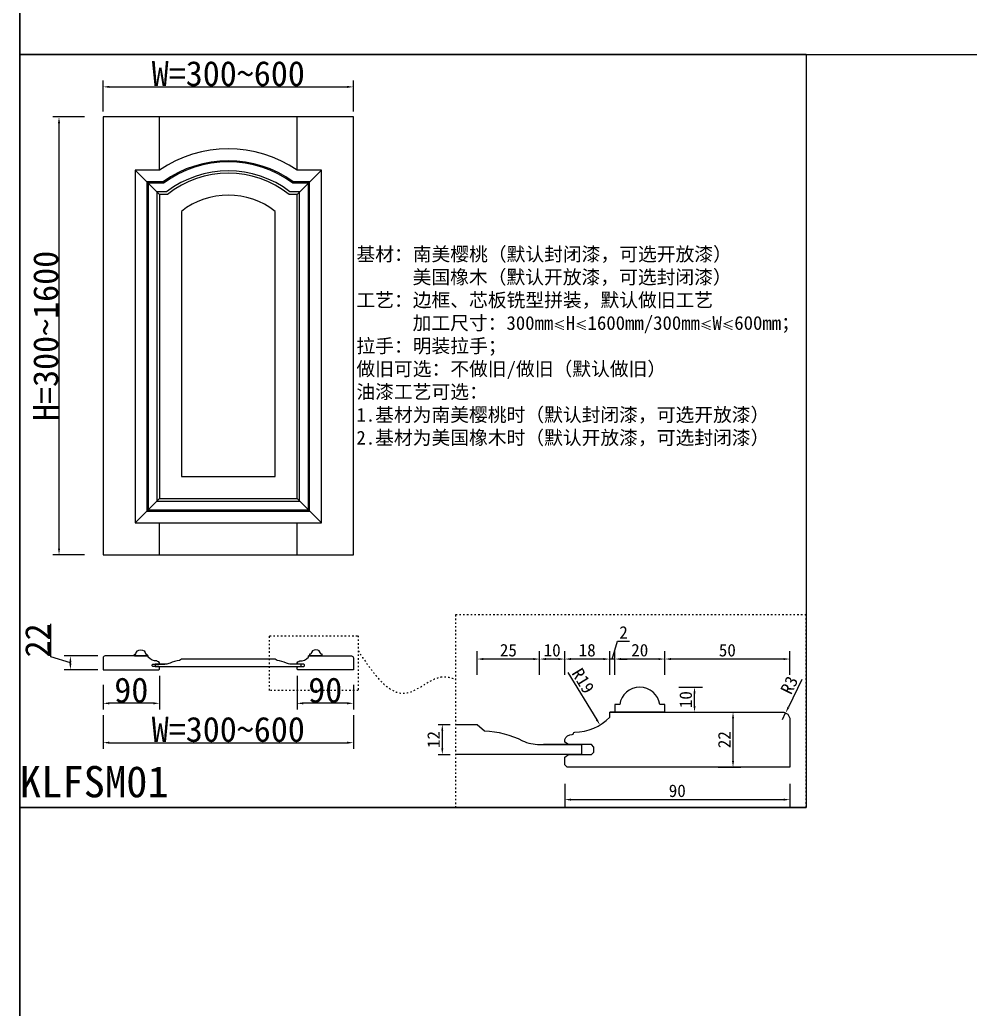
# Model space of a CAD drawing. Header units: millimetres. Extents: x 85186 to 129000, y -77269 to -36327.
# Drawn here: x 85319 to 86838, y -55291 to -53709 of the extents above; entities that cross this region are included whole.
import ezdxf

# ---------------------------------------------------------------- set-up
doc = ezdxf.new("R2010")
doc.units = ezdxf.units.MM
doc.linetypes.add('100', pattern=[30, 12, -18])
doc.styles.add('KLF-1_宋体', font='SimSun.ttf')
doc.styles.get("Standard").update_dxf_attribs({"font": 'SimSun.ttf'})
doc.styles.add('ZB_宋体', font='SimSun.ttf')
doc.dimstyles.new('ZB16-1.0+4倍大样', dxfattribs={"dimscale": 10, "dimtxt": 2, "dimasz": 1, "dimexe": 1.25, "dimexo": 0.625, "dimgap": 0.4, "dimtad": 1, "dimdec": 1, "dimlfac": 0.25, "dimtxsty": 'Standard', "dimcen": 2.5, "dimclrd": 144, "dimclre": 144, "dimclrt": 4, "dimadec": 0, "dimazin": 0, "dimtfac": 1, "dimtdec": 1, "dimtmove": 1, "dimatfit": 3, "dimfxlon": 1, "dimarcsym": 0})
doc.dimstyles.new('客来福标注小', dxfattribs={"dimscale": 20, "dimtxt": 2, "dimasz": 0.5, "dimexe": 0.5, "dimexo": 0, "dimgap": 0.05, "dimtad": 1, "dimdec": 0, "dimzin": 0, "dimdsep": 46, "dimtxsty": 'Standard', "dimcen": 0, "dimclrd": 256, "dimclre": 256, "dimclrt": 256, "dimadec": 0, "dimazin": 0, "dimtfac": 1, "dimtdec": 0, "dimtofl": 0, "dimtmove": 1, "dimatfit": 3, "dimfxl": 2.2, "dimfxlon": 1, "dimtolj": 1, "dimtzin": 0, "dimarcsym": 0})

# ---------------------------------------------------------------- blocks, each defined once
blk = doc.blocks.new('*D2538')
at = {"lineweight": -2, "transparency": 16777216}
for p, q in [((85422, -53864.4), (85371.3, -53864.4)), ((85381.3, -54554.4), (85381.3, -53874.4)), ((85422, -54564.4), (85371.3, -54564.4))]:
    blk.add_line(p, q, dxfattribs=at)
at = {"transparency": 16777216}
for points in [[(85379.7, -53874.4), (85383, -53874.4), (85381.3, -53864.4)], [(85379.7, -54554.4), (85383, -54554.4), (85381.3, -54564.4)]]:
    blk.add_solid(points, dxfattribs=at)
at = {"layer": 'Defpoints', "color": 0, "transparency": 16777216}
for p in [(85381.3, -53864.4), (85422, -53864.4), (85422, -54564.4)]:
    blk.add_point(p, dxfattribs=at)
at = {"transparency": 16777216, "insert": (85360.3, -54214.4), "char_height": 40, "attachment_point": 5, "rotation": 90, "style": 'KLF-1_宋体'}
blk.add_mtext('\\A1;H=300~1600', dxfattribs=at)
blk = doc.blocks.new('*D2539')
at = {"lineweight": -2, "transparency": 16777216}
for p, q in [((85451.9, -54820.6), (85451.9, -54874.6)), ((85851.9, -54820.6), (85851.9, -54874.6)), ((85461.9, -54864.6), (85841.9, -54864.6))]:
    blk.add_line(p, q, dxfattribs=at)
at = {"transparency": 16777216}
for points in [[(85461.9, -54862.9), (85461.9, -54866.3), (85451.9, -54864.6)], [(85841.9, -54862.9), (85841.9, -54866.3), (85851.9, -54864.6)]]:
    blk.add_solid(points, dxfattribs=at)
at = {"layer": 'Defpoints', "color": 0, "transparency": 16777216}
for p in [(85451.9, -54796.6), (85851.9, -54796.6), (85851.9, -54864.6)]:
    blk.add_point(p, dxfattribs=at)
at = {"transparency": 16777216, "insert": (85651.9, -54843.6), "char_height": 40, "attachment_point": 5, "style": 'KLF-1_宋体'}
blk.add_mtext('\\A1;W=300~600', dxfattribs=at)
blk = doc.blocks.new('*D2540')
at = {"lineweight": -2, "transparency": 16777216}
for p, q in [((85761.9, -54757.7), (85761.9, -54811.7)), ((85851.9, -54772), (85851.9, -54811.7)), ((85841.9, -54801.7), (85771.9, -54801.7))]:
    blk.add_line(p, q, dxfattribs=at)
at = {"transparency": 16777216}
for points in [[(85771.9, -54800), (85771.9, -54803.4), (85761.9, -54801.7)], [(85841.9, -54800), (85841.9, -54803.4), (85851.9, -54801.7)]]:
    blk.add_solid(points, dxfattribs=at)
at = {"layer": 'Defpoints', "color": 0, "transparency": 16777216}
for p in [(85761.9, -54744), (85851.9, -54772), (85761.9, -54801.7)]:
    blk.add_point(p, dxfattribs=at)
at = {"transparency": 16777216, "insert": (85806.9, -54780.7), "char_height": 40, "attachment_point": 5, "style": 'KLF-1_宋体'}
blk.add_mtext('\\A1;90', dxfattribs=at)
blk = doc.blocks.new('*D2541')
at = {"lineweight": -2, "transparency": 16777216}
for p, q in [((85541.9, -54757.7), (85541.9, -54811.7)), ((85451.9, -54772), (85451.9, -54811.7)), ((85531.9, -54801.7), (85461.9, -54801.7))]:
    blk.add_line(p, q, dxfattribs=at)
at = {"transparency": 16777216}
for points in [[(85461.9, -54800), (85461.9, -54803.4), (85451.9, -54801.7)], [(85531.9, -54800), (85531.9, -54803.4), (85541.9, -54801.7)]]:
    blk.add_solid(points, dxfattribs=at)
at = {"layer": 'Defpoints', "color": 0, "transparency": 16777216}
for p in [(85541.9, -54745.5), (85451.9, -54772), (85451.9, -54801.7)]:
    blk.add_point(p, dxfattribs=at)
at = {"transparency": 16777216, "insert": (85496.9, -54780.7), "char_height": 40, "attachment_point": 5, "style": 'KLF-1_宋体'}
blk.add_mtext('\\A1;90', dxfattribs=at)
blk = doc.blocks.new('*D2542')
at = {"color": 144, "lineweight": -2, "transparency": 16777216}
for p, q in [((86349.6, -54755.9), (86349.6, -54718.4)), ((86549.6, -54755.9), (86549.6, -54718.4)), ((86539.6, -54730.9), (86359.6, -54730.9))]:
    blk.add_line(p, q, dxfattribs=at)
at = {"color": 144, "transparency": 16777216}
for points in [[(86359.6, -54729.3), (86359.6, -54732.6), (86349.6, -54730.9)], [(86539.6, -54729.3), (86539.6, -54732.6), (86549.6, -54730.9)]]:
    blk.add_solid(points, dxfattribs=at)
at = {"layer": 'Defpoints', "color": 0, "transparency": 16777216}
for p in [(86349.6, -54730.9), (86349.6, -54815.8), (86549.6, -54827.8)]:
    blk.add_point(p, dxfattribs=at)
at = {"color": 4, "transparency": 16777216, "insert": (86449.6, -54716.9), "char_height": 20, "attachment_point": 5}
blk.add_mtext('50', dxfattribs=at)
blk = doc.blocks.new('*D2543')
at = {"color": 144, "lineweight": -2, "transparency": 16777216}
for p, q in [((86269.6, -54755.9), (86269.6, -54718.4)), ((86349.6, -54755.9), (86349.6, -54718.4)), ((86339.6, -54730.9), (86279.6, -54730.9))]:
    blk.add_line(p, q, dxfattribs=at)
at = {"color": 144, "transparency": 16777216}
for points in [[(86279.6, -54729.3), (86279.6, -54732.6), (86269.6, -54730.9)], [(86339.6, -54729.3), (86339.6, -54732.6), (86349.6, -54730.9)]]:
    blk.add_solid(points, dxfattribs=at)
at = {"layer": 'Defpoints', "color": 0, "transparency": 16777216}
for p in [(86269.6, -54730.9), (86269.6, -54809.8), (86349.6, -54815.8)]:
    blk.add_point(p, dxfattribs=at)
at = {"color": 4, "transparency": 16777216, "insert": (86309.6, -54716.9), "char_height": 20, "attachment_point": 5}
blk.add_mtext('20', dxfattribs=at)
blk = doc.blocks.new('*D2544')
at = {"color": 144, "lineweight": -2, "transparency": 16777216}
for p, q in [((86265.6, -54730.9), (86274.2, -54702.4)), ((86274.2, -54702.4), (86293.2, -54702.4)), ((86261.6, -54755.9), (86261.6, -54718.4)), ((86269.6, -54755.9), (86269.6, -54718.4)), ((86251.6, -54730.9), (86241.6, -54730.9)), ((86269.6, -54730.9), (86261.6, -54730.9)), ((86269.6, -54730.9), (86261.6, -54730.9)), ((86279.6, -54730.9), (86289.6, -54730.9))]:
    blk.add_line(p, q, dxfattribs=at)
at = {"color": 144, "transparency": 16777216}
for points in [[(86251.6, -54729.3), (86251.6, -54732.6), (86261.6, -54730.9)], [(86279.6, -54729.3), (86279.6, -54732.6), (86269.6, -54730.9)]]:
    blk.add_solid(points, dxfattribs=at)
at = {"layer": 'Defpoints', "color": 0, "transparency": 16777216}
for p in [(86261.6, -54730.9), (86269.6, -54809.8), (86261.6, -54815.8)]:
    blk.add_point(p, dxfattribs=at)
at = {"color": 4, "transparency": 16777216, "insert": (86283.7, -54688.4), "char_height": 20, "attachment_point": 5}
blk.add_mtext('2', dxfattribs=at)
blk = doc.blocks.new('*D2545')
at = {"color": 144, "lineweight": -2, "transparency": 16777216}
for p, q in [((86189.6, -54755.9), (86189.6, -54718.4)), ((86261.6, -54755.9), (86261.6, -54718.4)), ((86251.6, -54730.9), (86199.6, -54730.9))]:
    blk.add_line(p, q, dxfattribs=at)
at = {"color": 144, "transparency": 16777216}
for points in [[(86199.6, -54729.3), (86199.6, -54732.6), (86189.6, -54730.9)], [(86251.6, -54729.3), (86251.6, -54732.6), (86261.6, -54730.9)]]:
    blk.add_solid(points, dxfattribs=at)
at = {"layer": 'Defpoints', "color": 0, "transparency": 16777216}
for p in [(86189.6, -54730.9), (86261.6, -54815.8), (86189.6, -54861.7)]:
    blk.add_point(p, dxfattribs=at)
at = {"color": 4, "transparency": 16777216, "insert": (86225.6, -54716.9), "char_height": 20, "attachment_point": 5}
blk.add_mtext('18', dxfattribs=at)
blk = doc.blocks.new('*D2546')
at = {"color": 144, "lineweight": -2, "transparency": 16777216}
for p, q in [((86149.6, -54755.9), (86149.6, -54718.4)), ((86189.6, -54755.9), (86189.6, -54718.4)), ((86179.6, -54730.9), (86159.6, -54730.9))]:
    blk.add_line(p, q, dxfattribs=at)
at = {"color": 144, "transparency": 16777216}
for points in [[(86159.6, -54729.3), (86159.6, -54732.6), (86149.6, -54730.9)], [(86179.6, -54729.3), (86179.6, -54732.6), (86189.6, -54730.9)]]:
    blk.add_solid(points, dxfattribs=at)
at = {"layer": 'Defpoints', "color": 0, "transparency": 16777216}
for p in [(86149.6, -54730.9), (86189.6, -54861.7), (86149.6, -54867.6)]:
    blk.add_point(p, dxfattribs=at)
at = {"color": 4, "transparency": 16777216, "insert": (86169.6, -54716.9), "char_height": 20, "attachment_point": 5}
blk.add_mtext('10', dxfattribs=at)
blk = doc.blocks.new('*D2547')
at = {"color": 144, "lineweight": -2, "transparency": 16777216}
for p, q in [((86049.6, -54755.9), (86049.6, -54718.4)), ((86149.6, -54755.9), (86149.6, -54718.4)), ((86139.6, -54730.9), (86059.6, -54730.9))]:
    blk.add_line(p, q, dxfattribs=at)
at = {"color": 144, "transparency": 16777216}
for points in [[(86059.6, -54729.3), (86059.6, -54732.6), (86049.6, -54730.9)], [(86139.6, -54729.3), (86139.6, -54732.6), (86149.6, -54730.9)]]:
    blk.add_solid(points, dxfattribs=at)
at = {"layer": 'Defpoints', "color": 0, "transparency": 16777216}
for p in [(86049.6, -54730.9), (86049.6, -54835.6), (86149.6, -54867.6)]:
    blk.add_point(p, dxfattribs=at)
at = {"color": 4, "transparency": 16777216, "insert": (86099.6, -54716.9), "char_height": 20, "attachment_point": 5}
blk.add_mtext('25', dxfattribs=at)
blk = doc.blocks.new('*D2548')
at = {"color": 144, "lineweight": -2, "transparency": 16777216}
for p, q in [((86189.6, -54930.6), (86189.6, -54968.1)), ((86549.6, -54930.6), (86549.6, -54968.1)), ((86199.6, -54955.6), (86539.6, -54955.6))]:
    blk.add_line(p, q, dxfattribs=at)
at = {"color": 144, "transparency": 16777216}
for points in [[(86199.6, -54954), (86199.6, -54957.3), (86189.6, -54955.6)], [(86539.6, -54954), (86539.6, -54957.3), (86549.6, -54955.6)]]:
    blk.add_solid(points, dxfattribs=at)
at = {"layer": 'Defpoints', "color": 0, "transparency": 16777216}
for p in [(86189.6, -54893.7), (86549.6, -54903.8), (86549.6, -54955.6)]:
    blk.add_point(p, dxfattribs=at)
at = {"color": 4, "transparency": 16777216, "insert": (86369.6, -54941.6), "char_height": 20, "attachment_point": 5}
blk.add_mtext('90', dxfattribs=at)
blk = doc.blocks.new('*D2549')
at = {"color": 144, "lineweight": -2, "transparency": 16777216}
for p, q in [((86372.2, -54775.8), (86409.7, -54775.8)), ((86397.2, -54805.8), (86397.2, -54785.8)), ((86372.2, -54815.8), (86409.7, -54815.8))]:
    blk.add_line(p, q, dxfattribs=at)
at = {"color": 144, "transparency": 16777216}
for points in [[(86395.5, -54785.8), (86398.8, -54785.8), (86397.2, -54775.8)], [(86395.5, -54805.8), (86398.8, -54805.8), (86397.2, -54815.8)]]:
    blk.add_solid(points, dxfattribs=at)
at = {"layer": 'Defpoints', "color": 0, "transparency": 16777216}
for p in [(86309.6, -54775.8), (86397.2, -54775.8), (86305.6, -54815.8)]:
    blk.add_point(p, dxfattribs=at)
at = {"color": 4, "transparency": 16777216, "insert": (86383.2, -54795.8), "char_height": 20, "attachment_point": 5, "rotation": 90}
blk.add_mtext('10', dxfattribs=at)
blk = doc.blocks.new('*D2550')
at = {"lineweight": -2, "transparency": 16777216}
for p, q in [((85368, -54727.6), (85368, -54674.9)), ((85399.5, -54737), (85368, -54727.6)), ((85443.5, -54726), (85389.5, -54726)), ((85443.5, -54748), (85389.5, -54748)), ((85399.5, -54738), (85399.5, -54736))]:
    blk.add_line(p, q, dxfattribs=at)
at = {"transparency": 16777216}
for points in [[(85397.9, -54736), (85401.2, -54736), (85399.5, -54726)], [(85397.9, -54738), (85401.2, -54738), (85399.5, -54748)]]:
    blk.add_solid(points, dxfattribs=at)
at = {"layer": 'Defpoints', "color": 0, "transparency": 16777216}
for p in [(85399.5, -54726), (85482.3, -54726), (85482.3, -54748)]:
    blk.add_point(p, dxfattribs=at)
at = {"transparency": 16777216, "insert": (85347, -54701.2), "char_height": 40, "attachment_point": 5, "rotation": 90, "style": 'KLF-1_宋体'}
blk.add_mtext('\\A1;22', dxfattribs=at)
blk = doc.blocks.new('*D2551')
at = {"color": 144, "lineweight": -2, "transparency": 16777216}
for p, q in [((86435.2, -54815.8), (86471.2, -54815.8)), ((86458.7, -54893.8), (86458.7, -54825.8)), ((86435.2, -54903.8), (86471.2, -54903.8))]:
    blk.add_line(p, q, dxfattribs=at)
at = {"color": 144, "transparency": 16777216}
for points in [[(86457.1, -54825.8), (86460.4, -54825.8), (86458.7, -54815.8)], [(86457.1, -54893.8), (86460.4, -54893.8), (86458.7, -54903.8)]]:
    blk.add_solid(points, dxfattribs=at)
at = {"layer": 'Defpoints', "color": 0, "transparency": 16777216}
for p in [(86428.9, -54815.8), (86458.7, -54815.8), (86428.9, -54903.8)]:
    blk.add_point(p, dxfattribs=at)
at = {"color": 4, "transparency": 16777216, "insert": (86444.7, -54859.8), "char_height": 20, "attachment_point": 5, "rotation": 90}
blk.add_mtext('22', dxfattribs=at)
blk = doc.blocks.new('*D2552')
at = {"color": 144, "lineweight": -2, "transparency": 16777216}
for p, q in [((86568.6, -54763.4), (86547.2, -54808)), ((86537.6, -54827.8), (86542.8, -54817))]:
    blk.add_line(p, q, dxfattribs=at)
at = {"color": 144, "transparency": 16777216}
blk.add_solid([(86545.7, -54807.2), (86548.7, -54808.7), (86542.8, -54817)], dxfattribs=at)
at = {"layer": 'Defpoints', "color": 0, "transparency": 16777216}
for p in [(86537.6, -54827.8), (86542.8, -54817)]:
    blk.add_point(p, dxfattribs=at)
at = {"color": 4, "transparency": 16777216, "insert": (86548.7, -54772.6), "char_height": 20, "attachment_point": 5, "rotation": 64.2659}
blk.add_mtext('R3', dxfattribs=at)
blk = doc.blocks.new('*D2553')
at = {"color": 144, "lineweight": -2, "transparency": 16777216}
for p, q in [((85987.5, -54835.6), (86006.5, -54835.6)), ((85994, -54845.6), (85994, -54873.6)), ((85987.5, -54883.6), (86006.5, -54883.6))]:
    blk.add_line(p, q, dxfattribs=at)
at = {"color": 144, "transparency": 16777216}
for points in [[(85992.3, -54845.6), (85995.6, -54845.6), (85994, -54835.6)], [(85992.3, -54873.6), (85995.6, -54873.6), (85994, -54883.6)]]:
    blk.add_solid(points, dxfattribs=at)
at = {"layer": 'Defpoints', "color": 0, "transparency": 16777216}
for p in [(85981.2, -54835.6), (85981.2, -54883.6), (85994, -54883.6)]:
    blk.add_point(p, dxfattribs=at)
at = {"color": 4, "transparency": 16777216, "insert": (85980, -54859.6), "char_height": 20, "attachment_point": 5, "rotation": 90}
blk.add_mtext('12', dxfattribs=at)
blk = doc.blocks.new('*D2554')
at = {"lineweight": -2, "transparency": 16777216}
for p, q in [((85451.9, -53855.8), (85451.9, -53806.4)), ((85461.9, -53816.4), (85841.9, -53816.4)), ((85851.9, -53855.8), (85851.9, -53806.4))]:
    blk.add_line(p, q, dxfattribs=at)
at = {"transparency": 16777216}
for points in [[(85461.9, -53814.7), (85461.9, -53818), (85451.9, -53816.4)], [(85841.9, -53814.7), (85841.9, -53818), (85851.9, -53816.4)]]:
    blk.add_solid(points, dxfattribs=at)
at = {"layer": 'Defpoints', "color": 0, "transparency": 16777216}
for p in [(85851.9, -53816.4), (85451.9, -53855.8), (85851.9, -53855.8)]:
    blk.add_point(p, dxfattribs=at)
at = {"transparency": 16777216, "insert": (85651.9, -53795.4), "char_height": 40, "attachment_point": 5, "style": 'KLF-1_宋体'}
blk.add_mtext('\\A1;W=300~600', dxfattribs=at)
blk = doc.blocks.new('*D2557')
at = {"color": 144, "lineweight": -2, "transparency": 16777216}
blk.add_line((86194.4, -54752.6), (86240.9, -54827.9), dxfattribs=at)
at = {"color": 144, "transparency": 16777216}
blk.add_solid([(86242.3, -54827.1), (86239.5, -54828.8), (86246.2, -54836.4)], dxfattribs=at)
at = {"layer": 'Defpoints', "color": 0, "transparency": 16777216}
for p in [(86206.8, -54772.7), (86246.2, -54836.4)]:
    blk.add_point(p, dxfattribs=at)
at = {"color": 4, "transparency": 16777216, "insert": (86219, -54765.8), "char_height": 20, "attachment_point": 5, "rotation": 301.665}
blk.add_mtext('R19', dxfattribs=at)

msp = doc.modelspace()

# ---------------------------------------------------------------- linework, layer by layer
for p, q in [((85318.615, -36326.918), (85318.615, -77269.2)), ((86575.739, -53764.496), (85318.615, -53764.496)), ((85318.615, -53764.496), (86575.739, -53764.496)), ((85318.615, -53764.496), (128999.726, -53764.496)), ((85864.399, -53764.496), (85533.241, -53764.496)), ((86002.509, -53764.496), (85864.399, -53764.496)), ((85864.399, -53764.496), (86341.538, -53764.496)), ((86341.538, -53764.496), (86002.509, -53764.496)), ((86575.739, -53764.496), (86341.538, -53764.496)), ((86575.739, -53764.496), (86341.538, -53764.496)), ((85541.891, -53949.332), (85541.891, -53864.355)), ((85761.891, -53949.332), (85761.891, -53864.355)), ((85502.891, -53949.332), (85502.891, -54513.355)), ((85541.891, -53949.332), (85502.891, -53949.332)), ((85800.891, -53949.332), (85761.891, -53949.332)), ((85800.891, -54513.355), (85800.891, -53949.332)), ((85521.891, -53968.332), (85521.891, -54494.355)), ((85547.925, -53968.332), (85521.891, -53968.332)), ((85781.891, -53968.332), (85755.856, -53968.332)), ((85781.891, -54494.355), (85781.891, -53968.332)), ((85541.891, -53988.332), (85541.891, -54474.355)), ((85554.681, -53988.332), (85541.891, -53988.332)), ((85761.891, -53988.332), (85749.101, -53988.332)), ((85761.891, -54474.355), (85761.891, -53988.332)), ((85576.891, -54015.409), (85576.891, -54439.355)), ((85726.891, -54439.355), (85726.891, -54015.409)), ((85576.891, -54439.355), (85726.891, -54439.355)), ((85541.891, -54474.355), (85761.891, -54474.355)), ((85521.891, -54494.355), (85781.891, -54494.355)), ((85502.891, -54513.355), (85800.891, -54513.355)), ((85541.891, -54564.355), (85541.891, -54513.355)), ((85761.891, -54564.355), (85761.891, -54513.355)), ((85318.615, -54968.119), (86575.739, -54968.119))]:
    msp.add_line(p, q)
at = {"color": 0}
msp.add_line((85318.615, -54968.119), (85318.615, -53764.496), dxfattribs=at)
at = {"color": 3}
for q in [(85318.615, -53764.496), (86575.739, -54968.119)]:
    msp.add_line((86575.739, -53764.496), q, dxfattribs=at)
at = {"color": 250}
for p, q in [((85541.891, -53988.332), (85502.891, -53949.332)), ((85761.891, -53988.332), (85800.891, -53949.332)), ((85523.891, -53970.332), (85523.891, -54492.355)), ((85548.581, -53970.332), (85523.891, -53970.332)), ((85779.891, -53970.332), (85755.201, -53970.332)), ((85779.891, -54492.355), (85779.891, -53970.332)), ((85537.891, -53984.332), (85537.891, -54478.355)), ((85553.292, -53984.332), (85537.891, -53984.332)), ((85765.891, -53984.332), (85750.489, -53984.332)), ((85765.891, -54478.355), (85765.891, -53984.332)), ((85537.891, -54478.355), (85765.891, -54478.355)), ((85523.891, -54492.355), (85779.891, -54492.355))]:
    msp.add_line(p, q, dxfattribs=at)
for points in [[(85318.615, -36326.918), (128998.287, -36326.918), (128998.287, -77269.2), (85318.615, -77269.2)], [(85451.891, -54564.355), (85851.891, -54564.355), (85851.891, -53864.355), (85451.891, -53864.355)]]:
    msp.add_lwpolyline(points, close=True)
at = {"color": 0}
msp.add_lwpolyline([(85318.615, -53764.496), (86575.739, -53764.496), (86575.739, -54968.119), (85318.615, -54968.119)], close=True, dxfattribs=at)
for points in [[(85541.891, -54474.355), (85502.891, -54513.355)], [(85800.891, -54513.355), (85761.891, -54474.355)], [(85501.891, -54726.03), (85523.891, -54726.03)], [(85801.891, -54726.03), (85779.891, -54726.03)]]:
    msp.add_lwpolyline(points)
at = {"color": 251, "linetype": '100', "ltscale": 0.2}
for points in [[(86575.739, -54660.258), (86015.204, -54660.258), (86015.204, -54968.119), (86575.739, -54968.119)], [(85717.92, -54693.608), (85859.548, -54693.608), (85859.548, -54780.973), (85717.92, -54780.973)]]:
    msp.add_lwpolyline(points, close=True, dxfattribs=at)
for points in [[(85503.891, -54723.03, -0.875), (85519.891, -54723.03), (85521.891, -54723.03), (85521.891, -54726.03), (85501.891, -54726.03), (85501.891, -54723.03)], [(85799.891, -54723.03, 0.875), (85783.891, -54723.03), (85781.891, -54723.03), (85781.891, -54726.03), (85801.891, -54726.03), (85801.891, -54723.03)]]:
    msp.add_lwpolyline(points, format="xyb", close=True)
for points in [[(85541.891, -54737.517), (85541.891, -54736.979, 0.32493585), (85538.891, -54734.979), (85538.891, -54734.979, -0.41421356), (85538.391, -54734.479), (85538.391, -54734.479, 0.41421356), (85537.891, -54733.979), (85537.891, -54733.979, -0.21232914), (85523.891, -54728.03), (85523.891, -54726.03), (85454.891, -54726.03, 0.41421356), (85451.891, -54729.03), (85451.891, -54748.03), (85540.891, -54748.03), (85541.891, -54747.03), (85541.891, -54743.979), (85540.391, -54742.979), (85531.191, -54742.979), (85530.191, -54741.979), (85530.191, -54739.979), (85531.191, -54738.979), (85540.391, -54738.979), (85541.891, -54737.979), (85541.891, -54737.055)], [(85535.191, -54738.979), (85550.298, -54738.979), (85535.191, -54738.979), (85535.191, -54742.979), (85768.591, -54742.979), (85768.591, -54738.979), (85751.891, -54738.979, -0.11079369), (85745.056, -54737.445, 0.10682062), (85729.893, -54733.479), (85726.891, -54730.979), (85576.891, -54730.979), (85573.888, -54733.479, 0.10682062), (85558.725, -54737.445, -0.11079369), (85551.891, -54738.979), (85535.191, -54738.979), (85544.091, -54738.979)], [(85761.891, -54737.517), (85761.891, -54736.979, -0.32493585), (85764.891, -54734.979), (85764.891, -54734.979, 0.41421356), (85765.391, -54734.479), (85765.391, -54734.479, -0.41421356), (85765.891, -54733.979), (85765.891, -54733.979, 0.21232914), (85779.891, -54728.03), (85779.891, -54726.03), (85848.891, -54726.03, -0.41421356), (85851.891, -54729.03), (85851.891, -54748.03), (85762.891, -54748.03), (85761.891, -54747.03), (85761.891, -54743.979), (85763.391, -54742.979), (85772.591, -54742.979), (85773.591, -54741.979), (85773.591, -54739.979), (85772.591, -54738.979), (85763.391, -54738.979), (85761.891, -54737.979), (85761.891, -54737.055)]]:
    msp.add_lwpolyline(points, format="xyb")
at = {"color": 2}
msp.add_lwpolyline([(86341.604, -54803.781, 0.875), (86277.604, -54803.781), (86269.604, -54803.781), (86269.604, -54815.781), (86349.604, -54815.781), (86349.604, -54803.781)], format="xyb", close=True, dxfattribs=at)
for points in [[(86189.604, -54861.73), (86189.604, -54859.577, -0.32493585), (86201.604, -54851.577), (86201.604, -54851.577, 0.41421356), (86203.604, -54849.577), (86203.604, -54849.577, -0.41421356), (86205.604, -54847.577), (86205.604, -54847.577, 0.21232914), (86261.604, -54823.781), (86261.604, -54815.781), (86537.604, -54815.781, -0.41421356), (86549.604, -54827.781), (86549.604, -54903.781), (86193.604, -54903.781), (86189.604, -54899.781), (86189.604, -54887.577), (86195.604, -54883.577), (86232.404, -54883.577), (86236.404, -54879.577), (86236.404, -54871.577), (86232.404, -54867.577), (86195.604, -54867.577), (86189.604, -54863.577), (86189.604, -54859.883)], [(86015.204, -54835.579), (86049.604, -54835.579), (86061.613, -54845.579, -0.10682062), (86122.265, -54861.444, 0.11079369), (86149.604, -54867.577), (86216.404, -54867.577), (86180.804, -54867.577)]]:
    msp.add_lwpolyline(points, format="xyb", dxfattribs=at)
for points in [[(86349.604, -54815.781), (86261.604, -54815.781)], [(86216.404, -54867.577), (86155.976, -54867.577), (86216.404, -54867.577), (86216.404, -54883.577), (86015.204, -54883.577)]]:
    msp.add_lwpolyline(points, dxfattribs=at)
for radius, start, end in [(195.049, 55.669872, 124.330128), (176.049, 53.804009, 126.195991), (156.049, 51.468524, 128.531476), (121.034, 51.708463, 128.291537)]:
    msp.add_arc((85651.891, -54110.404), radius, start, end)
at = {"color": 250}
for radius, start, end in [(174.049, 53.58939, 126.41061), (160.049, 51.971808, 128.028192)]:
    msp.add_arc((85651.891, -54110.404), radius, start, end, dxfattribs=at)
at = {"color": 251, "linetype": '100', "ltscale": 0.2}
msp.add_open_spline([(85859.548, -54717.914), (85884.496, -54755.007), (85923.758, -54813.383), (85983.318, -54753.709), (86008.116, -54760.474), (86015.204, -54764.151)], degree=3, knots=[0, 0, 0, 0, 104.12393614, 163.86704004, 188.21827368, 188.21827368, 188.21827368, 188.21827368], dxfattribs=at)

# ---------------------------------------------------------------- texts
at = {"lineweight": 25, "attachment_point": 1}
for s, insert, char_height, width, style in [('基材：南美樱桃（默认封闭漆，可选开放漆）\\P      美国橡木（默认开放漆，可选封闭漆）\\P工艺：边框、芯板铣型拼装，默认做旧工艺\\P      加工尺寸：300mm{\\H0.6667x;≤}H{\\H0.6667x;≤}1600mm/300mm{\\H0.6667x;≤\\H1.5x;W\\H0.6667x;≤\\H1.5x;600mm}；\\P拉手：明装拉手；\\P做旧可选：不做旧/做旧（默认做旧）\\P油漆工艺可选：\\P1.基材为南美樱桃时（默认封闭漆，可选开放漆）\\P2.基材为美国橡木时（默认开放漆，可选封闭漆）', (85856.707, -54072.707), 22, 722.3022, 'ZB_宋体'), ('KLFSM01', (85318.615, -54901.918), 50, 6766.6201, 'KLF-1_宋体')]:
    msp.add_mtext(s, dxfattribs=dict(at, insert=insert, char_height=char_height, width=width, style=style))

# ---------------------------------------------------------------- dimensions: what is measured, and where the dimension line sits
at = {"color": 0}
dim = msp.add_linear_dim(base=(85851.891, -53816.381), p1=(85451.891, -53855.844), p2=(85851.891, -53855.844), text='W=300~600', dimstyle='客来福标注小', override={"dimtxsty": 'KLF-1_宋体'}, dxfattribs=at)
dim.commit()
dim.dimension.update_dxf_attribs({"geometry": '*D2554', "text_midpoint": (85651.891, -53795.381)})
dim = msp.add_linear_dim(base=(85381.324, -53864.355), p1=(85422.001, -54564.355), p2=(85422.001, -53864.355), angle=90, text='H=300~1600', dimstyle='客来福标注小', override={"dimtxsty": 'KLF-1_宋体'}, dxfattribs=at)
dim.commit()
dim.dimension.update_dxf_attribs({"geometry": '*D2538', "text_midpoint": (85360.324, -54214.355)})
dim = msp.add_linear_dim(base=(85399.518, -54726.03), p1=(85482.299, -54748.03), p2=(85482.299, -54726.03), angle=90, dimstyle='客来福标注小', override={"dimtxsty": 'KLF-1_宋体'}, dxfattribs=at)
dim.commit()
dim.dimension.update_dxf_attribs({"geometry": '*D2550', "text_midpoint": (85347.018, -54726.58)})
at = {"color": 2}
for base, p1, p2, angle, picture, middle in [((86261.604, -54730.938), (86269.604, -54809.781), (86261.604, -54815.781), 180, '*D2544', (86278.154, -54688.438)), ((86049.604, -54730.938), (86149.604, -54867.577), (86049.604, -54835.579), 180, '*D2547', (86099.604, -54716.938)), ((86189.604, -54730.938), (86261.604, -54815.781), (86189.604, -54861.73), 180, '*D2545', (86225.604, -54716.938)), ((86269.604, -54730.938), (86349.604, -54815.781), (86269.604, -54809.781), 180, '*D2543', (86309.604, -54716.938)), ((86349.604, -54730.938), (86549.604, -54827.781), (86349.604, -54815.781), 180, '*D2542', (86449.604, -54716.938)), ((86397.161, -54775.781), (86305.604, -54815.781), (86309.604, -54775.781), 90, '*D2549', (86383.161, -54795.781)), ((86458.72, -54815.781), (86428.94, -54903.781), (86428.94, -54815.781), 90, '*D2551', (86444.72, -54859.781)), ((85993.953, -54883.577), (85981.249, -54835.579), (85981.249, -54883.577), 90, '*D2553', (85979.953, -54859.578)), ((86549.604, -54955.619), (86189.604, -54893.679), (86549.604, -54903.781), 180, '*D2548', (86369.604, -54941.619))]:
    dim = msp.add_linear_dim(base=base, p1=p1, p2=p2, angle=angle, dimstyle='ZB16-1.0+4倍大样', dxfattribs=at)
    dim.commit()
    dim.dimension.update_dxf_attribs({"geometry": picture, "text_midpoint": middle})
dim = msp.add_linear_dim(base=(86149.604, -54730.938), p1=(86189.604, -54861.73), p2=(86149.604, -54867.577), angle=180, dimstyle='ZB16-1.0+4倍大样', dxfattribs=at)
dim.commit()
dim.dimension.update_dxf_attribs({"geometry": '*D2546', "text_midpoint": (86169.604, -54730.938), "dimtype": 160})
at = {"color": 0}
for base, p1, p2, picture, middle in [((85451.891, -54801.7), (85541.891, -54745.504), (85451.891, -54771.964), '*D2541', (85496.891, -54780.7)), ((85761.891, -54801.7), (85851.891, -54771.964), (85761.891, -54743.979), '*D2540', (85806.891, -54780.7))]:
    dim = msp.add_linear_dim(base=base, p1=p1, p2=p2, dimstyle='客来福标注小', override={"dimtxsty": 'KLF-1_宋体'}, dxfattribs=at)
    dim.commit()
    dim.dimension.update_dxf_attribs({"geometry": picture, "text_midpoint": middle})
at = {"color": 2}
dim = msp.add_radius_dim(center=(86206.849, -54772.716), mpoint=(86246.153, -54836.442), text='R19', dimstyle='ZB16-1.0+4倍大样', dxfattribs=at)
dim.commit()
dim.dimension.update_dxf_attribs({"geometry": '*D2557', "text_midpoint": (86207.131, -54773.174), "dimtype": 164})
dim = msp.add_radius_dim(center=(86537.604, -54827.781), mpoint=(86542.814, -54816.971), dimstyle='ZB16-1.0+4倍大样', dxfattribs=at)
dim.commit()
dim.dimension.update_dxf_attribs({"geometry": '*D2552', "text_midpoint": (86561.266, -54778.69), "dimtype": 164})
at = {"color": 0}
dim = msp.add_linear_dim(base=(85851.891, -54864.603), p1=(85451.891, -54796.569), p2=(85851.891, -54796.569), text='W=300~600', dimstyle='客来福标注小', override={"dimtxsty": 'KLF-1_宋体'}, dxfattribs=at)
dim.commit()
dim.dimension.update_dxf_attribs({"geometry": '*D2539', "text_midpoint": (85651.891, -54864.603), "dimtype": 160})

doc.saveas('drawing.dxf')
